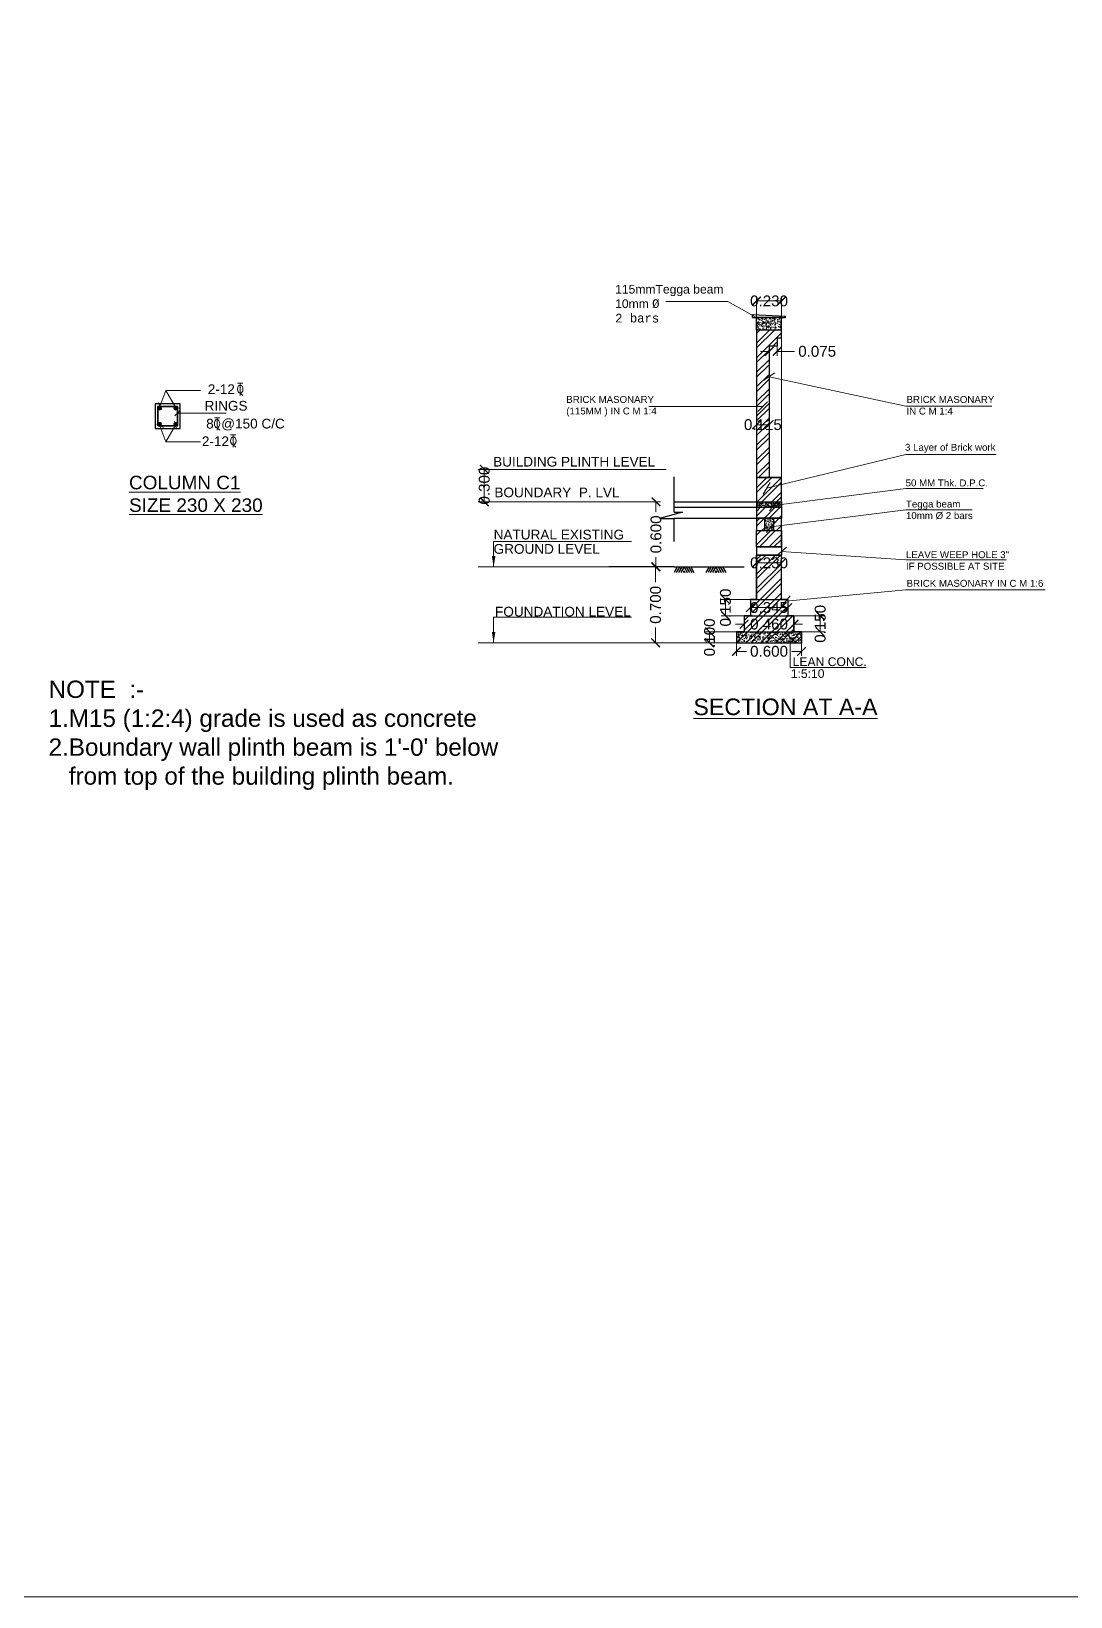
# Model space of a CAD drawing. Header units: millimetres. Extents: x 1898 to 3725, y 783 to 1532.
# Drawn here: x 3021.83 to 3031.42, y 879.65 to 894.09 of the extents above; entities that cross this region are included whole.
import ezdxf
from ezdxf.enums import TextEntityAlignment as Align

# ---------------------------------------------------------------- set-up
doc = ezdxf.new("R2010")
doc.units = ezdxf.units.MM
doc.linetypes.add('DASHED', pattern=[0.75, 0.5, -0.25])
doc.layers.get('0').update_dxf_attribs({"lineweight": 20})
doc.layers.get('Defpoints').update_dxf_attribs({"lineweight": 15})
doc.layers.add('2 dpc', color=253, linetype='Continuous')
for name, color, linetype, lineweight in [('BAR1', 42, 'Continuous', 30), ('Col-Hatch', 254, 'Continuous', 13), ('DIM', 6, 'Continuous', 18), ('elevation', 1, 'Continuous', 13), ('Hatch', 43, 'Continuous', 13), ('Layer1', 12, 'Continuous', 30), ('TEXT', 7, 'Continuous', 15), ('Wall', 7, 'Continuous', 30)]:
    doc.layers.add(name, color=color, linetype=linetype, lineweight=lineweight)
doc.styles.add('ARIAL', font='arial.ttf')
doc.styles.add('DIM', font='arial.ttf', dxfattribs={"height": 0.5})
doc.styles.add('dim-stylus bt', font='arial.ttf')
doc.styles.get("Standard").update_dxf_attribs({"font": 'arial.ttf', "height": 0.2})
doc.styles.add('Tabrej', font='arial.ttf')
doc.dimstyles.new('AA1', dxfattribs={"dimtxt": 80, "dimasz": 80, "dimexe": 0.18, "dimexo": 40, "dimgap": 20, "dimtad": 1, "dimdec": 0, "dimzin": 0, "dimdsep": 46, "dimtxsty": 'Standard', "dimblk": 'OBLIQUE', "dimcen": 0.09, "dimclrd": 256, "dimclre": 256, "dimadec": 0, "dimazin": 0, "dimtfac": 1, "dimtdec": 0, "dimtofl": 0, "dimtmove": 2, "dimatfit": 3, "dimldrblk": 'OBLIQUE', "dimfxl": 0, "dimtolj": 1, "dimtzin": 0, "dimlwd": -1, "dimlwe": -1, "dimarcsym": 0})
doc.dimstyles.new('DIMEN', dxfattribs={"dimtxt": 0.3, "dimasz": 0.25, "dimexe": 0.18, "dimexo": 0.0625, "dimgap": 0.09, "dimtad": 0, "dimdec": 3, "dimzin": 0, "dimdsep": 46, "dimtxsty": 'Tabrej', "dimcen": 0, "dimclrd": 256, "dimclre": 256, "dimclrt": 7, "dimadec": 0, "dimazin": 0, "dimtfac": 1, "dimtdec": 3, "dimtofl": 0, "dimtmove": 0, "dimatfit": 1, "dimfxl": 0, "dimtolj": 1, "dimtzin": 0, "dimlwd": -1, "dimlwe": -1, "dimarcsym": 0})

# ---------------------------------------------------------------- blocks, each defined once
blk = doc.blocks.new('_ArchTick')
at = {"color": 0, "const_width": 0.15}
blk.add_lwpolyline([(-0.5, -0.5), (0.5, 0.5)], dxfattribs=at)
blk = doc.blocks.new('*D359')
at = {"layer": 'Defpoints', "color": 0, "lineweight": 15, "transparency": 16777216}
for p in [(3028.338, 888.449), (3028.938, 888.449), (3028.938, 888.37)]:
    blk.add_point(p, dxfattribs=at)
at = {"layer": 'DIM', "transparency": 16777216}
for p, q in [((3028.338, 888.445), (3028.338, 888.33)), ((3028.338, 888.37), (3028.43, 888.37)), ((3028.938, 888.37), (3028.847, 888.37)), ((3028.938, 888.445), (3028.938, 888.33))]:
    blk.add_line(p, q, dxfattribs=at)
at = {"layer": 'DIM', "transparency": 16777216, "xscale": 0.08000000000000002, "yscale": 0.08000000000000002, "zscale": 0.08000000000000002, "rotation": 180}
blk.add_blockref('_ArchTick', (3028.338, 888.37), dxfattribs=at)
at = {"layer": 'DIM', "transparency": 16777216, "xscale": 0.08000000000000002, "yscale": 0.08000000000000002, "zscale": 0.08000000000000002}
blk.add_blockref('_ArchTick', (3028.938, 888.37), dxfattribs=at)
at = {"layer": 'DIM', "color": 7, "transparency": 16777216, "insert": (3028.638, 888.37), "char_height": 0.1, "attachment_point": 5, "style": 'Tabrej'}
blk.add_mtext('\\A1;0.600', dxfattribs=at)
blk = doc.blocks.new('*D360')
at = {"layer": 'Defpoints', "color": 0, "lineweight": 15, "transparency": 16777216}
for p in [(3028.089, 888.549), (3028.338, 888.549), (3028.338, 888.449)]:
    blk.add_point(p, dxfattribs=at)
at = {"layer": 'DIM', "transparency": 16777216}
for p, q in [((3028.334, 888.549), (3028.049, 888.549)), ((3028.089, 888.449), (3028.089, 888.549)), ((3028.334, 888.449), (3028.049, 888.449))]:
    blk.add_line(p, q, dxfattribs=at)
at = {"layer": 'DIM', "transparency": 16777216, "xscale": 0.08000000000000002, "yscale": 0.08000000000000002, "zscale": 0.08000000000000002}
for p, rotation in [((3028.089, 888.549), 90), ((3028.089, 888.449), 270)]:
    blk.add_blockref('_ArchTick', p, dxfattribs=dict(at, rotation=rotation))
at = {"layer": 'DIM', "color": 7, "transparency": 16777216, "insert": (3028.089, 888.499), "char_height": 0.1, "attachment_point": 5, "rotation": 90, "style": 'Tabrej'}
blk.add_mtext('\\A1;0.100', dxfattribs=at)
blk = doc.blocks.new('*D361')
at = {"layer": 'Defpoints', "color": 0, "lineweight": 15, "transparency": 16777216}
for p in [(3027.591, 889.149), (3027.591, 889.149), (3027.591, 888.449)]:
    blk.add_point(p, dxfattribs=at)
at = {"layer": 'DIM', "transparency": 16777216}
for p, q in [((3027.587, 889.149), (3027.551, 889.149)), ((3027.591, 889.149), (3027.591, 889.007)), ((3027.591, 888.449), (3027.591, 888.59)), ((3027.587, 888.449), (3027.551, 888.449))]:
    blk.add_line(p, q, dxfattribs=at)
at = {"layer": 'DIM', "transparency": 16777216, "xscale": 0.08000000000000002, "yscale": 0.08000000000000002, "zscale": 0.08000000000000002}
for p, rotation in [((3027.591, 889.149), 90), ((3027.591, 888.449), 270)]:
    blk.add_blockref('_ArchTick', p, dxfattribs=dict(at, rotation=rotation))
at = {"layer": 'DIM', "color": 7, "transparency": 16777216, "insert": (3027.591, 888.799), "char_height": 0.1, "attachment_point": 5, "rotation": 90, "style": 'Tabrej'}
blk.add_mtext('\\A1;0.700', dxfattribs=at)
blk = doc.blocks.new('*D362')
at = {"layer": 'Defpoints', "color": 0, "lineweight": 15, "transparency": 16777216}
for p in [(3027.591, 889.749), (3027.595, 889.749), (3027.591, 889.149)]:
    blk.add_point(p, dxfattribs=at)
at = {"layer": 'DIM', "transparency": 16777216}
for p, q in [((3027.595, 889.749), (3027.635, 889.749)), ((3027.595, 889.749), (3027.595, 889.657)), ((3027.595, 889.149), (3027.595, 889.24)), ((3027.595, 889.149), (3027.635, 889.149))]:
    blk.add_line(p, q, dxfattribs=at)
at = {"layer": 'DIM', "transparency": 16777216, "xscale": 0.08000000000000002, "yscale": 0.08000000000000002, "zscale": 0.08000000000000002}
for p, rotation in [((3027.595, 889.749), 90), ((3027.595, 889.149), 270)]:
    blk.add_blockref('_ArchTick', p, dxfattribs=dict(at, rotation=rotation))
at = {"layer": 'DIM', "color": 7, "transparency": 16777216, "insert": (3027.595, 889.449), "char_height": 0.1, "attachment_point": 5, "rotation": 90, "style": 'Tabrej'}
blk.add_mtext('\\A1;0.600', dxfattribs=at)
blk = doc.blocks.new('*D363')
at = {"layer": 'Defpoints', "color": 0, "lineweight": 15, "transparency": 16777216}
for p in [(3026.011, 890.049), (3026.135, 890.049), (3026.135, 889.749)]:
    blk.add_point(p, dxfattribs=at)
at = {"layer": 'DIM', "transparency": 16777216}
for p, q in [((3026.131, 890.049), (3025.971, 890.049)), ((3026.011, 889.749), (3026.011, 890.049)), ((3026.131, 889.749), (3025.971, 889.749))]:
    blk.add_line(p, q, dxfattribs=at)
at = {"layer": 'DIM', "transparency": 16777216, "xscale": 0.08000000000000002, "yscale": 0.08000000000000002, "zscale": 0.08000000000000002}
for p, rotation in [((3026.011, 890.049), 90), ((3026.011, 889.749), 270)]:
    blk.add_blockref('_ArchTick', p, dxfattribs=dict(at, rotation=rotation))
at = {"layer": 'DIM', "color": 7, "transparency": 16777216, "insert": (3026.011, 889.899), "char_height": 0.1, "attachment_point": 5, "rotation": 90, "style": 'Tabrej'}
blk.add_mtext('\\A1;0.300', dxfattribs=at)
blk = doc.blocks.new('*D364')
at = {"layer": 'Defpoints', "color": 0, "lineweight": 15, "transparency": 16777216}
for p in [(3028.408, 888.624), (3028.868, 888.624), (3028.868, 888.621)]:
    blk.add_point(p, dxfattribs=at)
at = {"layer": 'DIM', "transparency": 16777216}
for p, q in [((3028.408, 888.621), (3028.328, 888.621)), ((3028.408, 888.62), (3028.408, 888.581)), ((3028.868, 888.621), (3028.948, 888.621)), ((3028.868, 888.62), (3028.868, 888.581))]:
    blk.add_line(p, q, dxfattribs=at)
at = {"layer": 'DIM', "transparency": 16777216, "xscale": 0.08000000000000002, "yscale": 0.08000000000000002, "zscale": 0.08000000000000002}
blk.add_blockref('_ArchTick', (3028.408, 888.621), dxfattribs=at)
at = {"layer": 'DIM', "transparency": 16777216, "xscale": 0.08000000000000002, "yscale": 0.08000000000000002, "zscale": 0.08000000000000002, "rotation": 180}
blk.add_blockref('_ArchTick', (3028.868, 888.621), dxfattribs=at)
at = {"layer": 'DIM', "color": 7, "transparency": 16777216, "insert": (3028.638, 888.621), "char_height": 0.1, "attachment_point": 5, "style": 'Tabrej'}
blk.add_mtext('\\A1;0.460', dxfattribs=at)
blk = doc.blocks.new('*D365')
at = {"layer": 'Defpoints', "color": 0, "lineweight": 15, "transparency": 16777216}
for p in [(3028.466, 888.774), (3028.811, 888.774), (3028.811, 888.774)]:
    blk.add_point(p, dxfattribs=at)
at = {"layer": 'DIM', "transparency": 16777216}
for p, q in [((3028.466, 888.778), (3028.466, 888.814)), ((3028.466, 888.774), (3028.811, 888.774)), ((3028.811, 888.778), (3028.811, 888.814))]:
    blk.add_line(p, q, dxfattribs=at)
at = {"layer": 'DIM', "transparency": 16777216, "xscale": 0.08000000000000002, "yscale": 0.08000000000000002, "zscale": 0.08000000000000002, "rotation": 180}
blk.add_blockref('_ArchTick', (3028.466, 888.774), dxfattribs=at)
at = {"layer": 'DIM', "transparency": 16777216, "xscale": 0.08000000000000002, "yscale": 0.08000000000000002, "zscale": 0.08000000000000002}
blk.add_blockref('_ArchTick', (3028.811, 888.774), dxfattribs=at)
at = {"layer": 'DIM', "color": 7, "transparency": 16777216, "insert": (3028.638, 888.774), "char_height": 0.1, "attachment_point": 5, "style": 'Tabrej'}
blk.add_mtext('\\A1;0.345', dxfattribs=at)
blk = doc.blocks.new('*D366')
at = {"layer": 'Defpoints', "color": 0, "lineweight": 15, "transparency": 16777216}
for p in [(3028.868, 888.699), (3029.11, 888.699), (3028.868, 888.549)]:
    blk.add_point(p, dxfattribs=at)
at = {"layer": 'DIM', "transparency": 16777216}
for p, q in [((3028.872, 888.699), (3029.15, 888.699)), ((3029.11, 888.549), (3029.11, 888.699)), ((3028.872, 888.549), (3029.15, 888.549))]:
    blk.add_line(p, q, dxfattribs=at)
at = {"layer": 'DIM', "transparency": 16777216, "xscale": 0.08000000000000002, "yscale": 0.08000000000000002, "zscale": 0.08000000000000002}
for p, rotation in [((3029.11, 888.699), 90), ((3029.11, 888.549), 270)]:
    blk.add_blockref('_ArchTick', p, dxfattribs=dict(at, rotation=rotation))
at = {"layer": 'DIM', "color": 7, "transparency": 16777216, "insert": (3029.11, 888.624), "char_height": 0.1, "attachment_point": 5, "rotation": 90, "style": 'Tabrej'}
blk.add_mtext('\\A1;0.150', dxfattribs=at)
blk = doc.blocks.new('*D367')
at = {"layer": 'Defpoints', "color": 0, "lineweight": 15, "transparency": 16777216}
for p in [(3028.236, 888.849), (3028.811, 888.849), (3028.811, 888.699)]:
    blk.add_point(p, dxfattribs=at)
at = {"layer": 'DIM', "transparency": 16777216}
for p, q in [((3028.807, 888.849), (3028.196, 888.849)), ((3028.236, 888.699), (3028.236, 888.849)), ((3028.807, 888.699), (3028.196, 888.699))]:
    blk.add_line(p, q, dxfattribs=at)
at = {"layer": 'DIM', "transparency": 16777216, "xscale": 0.08000000000000002, "yscale": 0.08000000000000002, "zscale": 0.08000000000000002}
for p, rotation in [((3028.236, 888.849), 90), ((3028.236, 888.699), 270)]:
    blk.add_blockref('_ArchTick', p, dxfattribs=dict(at, rotation=rotation))
at = {"layer": 'DIM', "color": 7, "transparency": 16777216, "insert": (3028.236, 888.774), "char_height": 0.1, "attachment_point": 5, "rotation": 90, "style": 'Tabrej'}
blk.add_mtext('\\A1;0.150', dxfattribs=at)
blk = doc.blocks.new('*D368')
at = {"layer": 'Defpoints', "color": 0, "lineweight": 15, "transparency": 16777216}
for p in [(3028.523, 889.187), (3028.753, 889.187), (3028.753, 889.186)]:
    blk.add_point(p, dxfattribs=at)
at = {"layer": 'DIM', "transparency": 16777216}
for p, q in [((3028.523, 889.186), (3028.753, 889.186)), ((3028.523, 889.183), (3028.523, 889.146)), ((3028.753, 889.183), (3028.753, 889.146))]:
    blk.add_line(p, q, dxfattribs=at)
at = {"layer": 'DIM', "transparency": 16777216, "xscale": 0.08000000000000002, "yscale": 0.08000000000000002, "zscale": 0.08000000000000002, "rotation": 180}
blk.add_blockref('_ArchTick', (3028.523, 889.186), dxfattribs=at)
at = {"layer": 'DIM', "transparency": 16777216, "xscale": 0.08000000000000002, "yscale": 0.08000000000000002, "zscale": 0.08000000000000002}
blk.add_blockref('_ArchTick', (3028.753, 889.186), dxfattribs=at)
at = {"layer": 'DIM', "color": 7, "transparency": 16777216, "insert": (3028.638, 889.186), "char_height": 0.1, "attachment_point": 5, "style": 'Tabrej'}
blk.add_mtext('\\A1;0.230', dxfattribs=at)
blk = doc.blocks.new('*D369')
at = {"layer": 'Defpoints', "color": 0, "lineweight": 15, "transparency": 16777216}
for p in [(3028.523, 890.426), (3028.638, 890.461), (3028.638, 890.426)]:
    blk.add_point(p, dxfattribs=at)
at = {"layer": 'DIM', "transparency": 16777216}
for p, q in [((3028.523, 890.43), (3028.523, 890.501)), ((3028.638, 890.43), (3028.638, 890.501)), ((3028.523, 890.461), (3028.638, 890.461))]:
    blk.add_line(p, q, dxfattribs=at)
at = {"layer": 'DIM', "transparency": 16777216, "xscale": 0.08000000000000002, "yscale": 0.08000000000000002, "zscale": 0.08000000000000002, "rotation": 180}
blk.add_blockref('_ArchTick', (3028.523, 890.461), dxfattribs=at)
at = {"layer": 'DIM', "transparency": 16777216, "xscale": 0.08000000000000002, "yscale": 0.08000000000000002, "zscale": 0.08000000000000002}
blk.add_blockref('_ArchTick', (3028.638, 890.461), dxfattribs=at)
at = {"layer": 'DIM', "color": 7, "transparency": 16777216, "insert": (3028.581, 890.461), "char_height": 0.1, "attachment_point": 5, "style": 'Tabrej'}
blk.add_mtext('\\A1;0.115', dxfattribs=at)
blk = doc.blocks.new('*D370')
at = {"layer": 'Defpoints', "color": 0, "lineweight": 15, "transparency": 16777216}
for p in [(3028.638, 891.184), (3028.713, 891.184), (3028.713, 891.137)]:
    blk.add_point(p, dxfattribs=at)
at = {"layer": 'DIM', "transparency": 16777216}
for p, q in [((3028.638, 891.137), (3028.558, 891.137)), ((3028.638, 891.18), (3028.638, 891.097)), ((3028.713, 891.18), (3028.713, 891.097)), ((3028.713, 891.137), (3028.873, 891.137))]:
    blk.add_line(p, q, dxfattribs=at)
at = {"layer": 'DIM', "transparency": 16777216, "xscale": 0.08000000000000002, "yscale": 0.08000000000000002, "zscale": 0.08000000000000002}
blk.add_blockref('_ArchTick', (3028.638, 891.137), dxfattribs=at)
at = {"layer": 'DIM', "transparency": 16777216, "xscale": 0.08000000000000002, "yscale": 0.08000000000000002, "zscale": 0.08000000000000002, "rotation": 180}
blk.add_blockref('_ArchTick', (3028.713, 891.137), dxfattribs=at)
at = {"layer": 'DIM', "color": 7, "transparency": 16777216, "insert": (3029.082, 891.137), "char_height": 0.1, "attachment_point": 5, "style": 'Tabrej'}
blk.add_mtext('\\A1;0.075', dxfattribs=at)
blk = doc.blocks.new('*D371')
at = {"layer": 'Defpoints', "color": 0, "lineweight": 15, "transparency": 16777216}
for p in [(3028.753, 891.602), (3028.523, 891.449), (3028.753, 891.449)]:
    blk.add_point(p, dxfattribs=at)
at = {"layer": 'DIM', "transparency": 16777216}
for p, q in [((3028.523, 891.453), (3028.523, 891.642)), ((3028.523, 891.602), (3028.753, 891.602)), ((3028.753, 891.453), (3028.753, 891.642))]:
    blk.add_line(p, q, dxfattribs=at)
at = {"layer": 'DIM', "transparency": 16777216, "xscale": 0.08000000000000002, "yscale": 0.08000000000000002, "zscale": 0.08000000000000002, "rotation": 180}
blk.add_blockref('_ArchTick', (3028.523, 891.602), dxfattribs=at)
at = {"layer": 'DIM', "transparency": 16777216, "xscale": 0.08000000000000002, "yscale": 0.08000000000000002, "zscale": 0.08000000000000002}
blk.add_blockref('_ArchTick', (3028.753, 891.602), dxfattribs=at)
at = {"layer": 'DIM', "color": 7, "transparency": 16777216, "insert": (3028.638, 891.602), "char_height": 0.1, "attachment_point": 5, "style": 'Tabrej'}
blk.add_mtext('\\A1;0.230', dxfattribs=at)

msp = doc.modelspace()

# ---------------------------------------------------------------- hatches: boundary and pattern name
at = {"layer": 'BAR1'}
h = msp.add_hatch(color=256, dxfattribs=at)
h.paths.add_polyline_path([(3028.6359, 891.4133, 1), (3028.6359, 891.4033, 1)])
h.paths.add_polyline_path([(3028.6359, 891.3733, 1), (3028.6359, 891.3633, 1)])
h = msp.add_hatch(color=256, dxfattribs=at)
h.paths.add_polyline_path([(3028.6131, 889.5137, 1), (3028.6231, 889.5137, 1)])
h.paths.add_polyline_path([(3028.6531, 889.5137, 1), (3028.6631, 889.5137, 1)])
at = {"layer": 'Col-Hatch'}
h = msp.add_hatch(dxfattribs=at)
h.set_pattern_fill('AR-CONC', color=256, scale=0.0003, style=0)
h.set_pattern_definition([(50, (-743.099273, -1.653064), (0.0546554007, -0.00478172566), [0.005715, -0.062865]), (355, (-743.099273, -1.653064), (-0.0105728478, 0.0573169929), [0.004572, -0.050292]), (100.451, (-743.09472, -1.653463), (0.0440827505, 0.05253500635), [0.004857, -0.053427]), (46.1842, (-743.09927, -1.637824), (0.0813237123, -0.0126126984), [0.0085725, -0.0942975]), (96.6356, (-743.0925, -1.638876), (0.0712212703, 0.0742276668), [0.0072855, -0.0801405]), (351.184, (-743.09927, -1.637824), (0.0712213817, 0.0742275354), [0.006858, -0.075438]), (21, (-743.091653, -1.641634), (0.04548446395, -0.03067965555), [0.005715, -0.062865]), (326, (-743.091653, -1.641634), (0.0185406085, 0.0552563898), [0.004572, -0.050292]), (71.4514, (-743.087863, -1.64419), (0.0640249472, 0.0245768573), [0.004857, -0.053427]), (37.5, (-743.099273, -1.653064), (0.00092658098, 0.02536651166), [0, -0.0496824, 0, -0.051054, 0, -0.0504825]), (7.5, (-743.099273, -1.653064), (0.02004589875, 0.03005417245), [0, -0.0291084, 0, -0.0485394, 0, -0.0192405]), (327.5, (-743.116266, -1.653064), (0.04067717855, -0.0017186232), [0, -0.01905, 0, -0.059436, 0, -0.078867]), (317.5, (-743.123886, -1.653064), (0.0444387544, 0.0076279473), [0, -0.024765, 0, -0.0394716, 0, -0.056007])])
h.paths.add_polyline_path([(3028.7531, 891.3337), (3028.7531, 891.4487), (3028.6781, 891.4487), (3028.5981, 891.4487), (3028.5231, 891.4487), (3028.5231, 891.3337)])
h = msp.add_hatch(dxfattribs=at)
h.set_pattern_fill('AR-CONC', color=256, scale=0.0002, style=0)
h.set_pattern_definition([(50, (-710.810496, -146.662273), (0.0364369338, -0.0031878171), [0.00381, -0.04191]), (355, (-710.810496, -146.662273), (-0.0070485652, 0.03821132858), [0.003048, -0.033528]), (100.451, (-710.80746, -146.66254), (0.02938850033, 0.03502333756), [0.003238, -0.035618]), (46.1842, (-710.810496, -146.652113), (0.0542158082, -0.0084084656), [0.005715, -0.062865]), (96.6356, (-710.80598, -146.652814), (0.0474808469, 0.0494851112), [0.004857, -0.053427]), (351.184, (-710.810496, -146.652113), (0.0474809212, 0.0494850236), [0.004572, -0.050292]), (21, (-710.805416, -146.654653), (0.03032297597, -0.0204531037), [0.00381, -0.04191]), (326, (-710.805416, -146.654653), (0.01236040567, 0.03683759322), [0.003048, -0.033528]), (71.4514, (-710.80289, -146.656358), (0.04268329815, 0.01638457154), [0.003238, -0.035618]), (37.5, (-710.810496, -146.662273), (0.00061772065, 0.016911007775), [0, -0.0331216, 0, -0.034036, 0, -0.033655]), (7.5, (-710.810496, -146.662273), (0.0133639325, 0.02003611496), [0, -0.0194056, 0, -0.0323596, 0, -0.012827]), (327.5, (-710.821824, -146.662273), (0.027118119033, -0.0011457488), [0, -0.0127, 0, -0.039624, 0, -0.052578]), (317.5, (-710.826904, -146.662273), (0.02962583628, 0.0050852982), [0, -0.01651, 0, -0.0263144, 0, -0.037338])])
h.paths.add_polyline_path([(3028.5231, 889.7487), (3028.5231, 889.6987), (3028.7531, 889.6987), (3028.7531, 889.7487)])
h = msp.add_hatch(dxfattribs=at)
h.set_pattern_fill('AR-CONC', color=256, scale=0.003, style=0)
h.set_pattern_definition([(50, (2253.049307, 1388.443644), (0.02151780548, -0.00188256405), [0.00225, -0.02475]), (355, (2253.049307, 1388.443644), (-0.00416254, 0.022565764), [0.0018, -0.0198]), (100.4514, (2253.0511, 1388.443487), (0.01735528145, 0.02068318626), [0.0019122057, -0.02103426336]), (46.1842, (2253.049307, 1388.449644), (0.03201723146, -0.0049655704), [0.003375, -0.037125]), (96.6356, (2253.051975, 1388.44923), (0.0280398812, 0.0292235361), [0.0028683086, -0.03155139]), (351.1842, (2253.049307, 1388.449644), (0.0280398584, 0.029223558), [0.0027, -0.0297]), (21, (2253.052307, 1388.448144), (0.01790721156, -0.01207856672), [0.00225, -0.02475]), (326, (2253.052307, 1388.448144), (0.00729945996, 0.02175450135), [0.0018, -0.0198]), (71.4514, (2253.053799, 1388.447137), (0.02520667886, 0.0096759149), [0.0019122057, -0.02103426336]), (37.5, (2253.0493066, 1388.4436435), (0.00036479566, 0.009986815615), [0, -0.01956, 0, -0.0201, 0, -0.019875]), (7.5, (2253.049307, 1388.443644), (0.00789208612, 0.01183235136), [0, -0.01146, 0, -0.01911, 0, -0.007575]), (327.5, (2253.042617, 1388.4436435), (0.016014673085, -0.00067664615), [0, -0.0075, 0, -0.0234, 0, -0.03105]), (317.5, (2253.039617, 1388.443644), (0.01749558508, 0.00300314947), [0, -0.00975, 0, -0.01554, 0, -0.02205])])
h.paths.add_polyline_path([(3028.6231, 889.5137, -1), (3028.6131, 889.5137, -1)], flags=16)
h.paths.add_polyline_path([(3028.6631, 889.5137, -1), (3028.6531, 889.5137, -1)], flags=16)
h.paths.add_polyline_path([(3028.5981, 889.4837), (3028.6781, 889.4837), (3028.6781, 889.5987), (3028.5981, 889.5987)])
h = msp.add_hatch(dxfattribs=at)
h.set_pattern_fill('AR-CONC', color=256, scale=0.0003, style=0)
h.set_pattern_definition([(50, (-710.810496, -146.662273), (0.0546554007, -0.00478172566), [0.005715, -0.062865]), (355, (-710.810496, -146.662273), (-0.0105728478, 0.0573169929), [0.004572, -0.050292]), (100.451, (-710.80594, -146.66267), (0.0440827505, 0.05253500635), [0.004857, -0.053427]), (46.1842, (-710.810496, -146.64703), (0.0813237123, -0.0126126984), [0.0085725, -0.0942975]), (96.6356, (-710.80372, -146.648084), (0.0712212703, 0.0742276668), [0.0072855, -0.0801405]), (351.184, (-710.8105, -146.64703), (0.0712213817, 0.0742275354), [0.006858, -0.075438]), (21, (-710.802876, -146.650843), (0.04548446395, -0.03067965555), [0.005715, -0.062865]), (326, (-710.802876, -146.650843), (0.0185406085, 0.0552563898), [0.004572, -0.050292]), (71.4514, (-710.799086, -146.6534), (0.0640249472, 0.0245768573), [0.004857, -0.053427]), (37.5, (-710.810496, -146.662273), (0.00092658098, 0.02536651166), [0, -0.0496824, 0, -0.051054, 0, -0.0504825]), (7.5, (-710.810496, -146.662273), (0.02004589875, 0.03005417245), [0, -0.0291084, 0, -0.0485394, 0, -0.0192405]), (327.5, (-710.827489, -146.662273), (0.04067717855, -0.0017186232), [0, -0.01905, 0, -0.059436, 0, -0.078867]), (317.5, (-710.83511, -146.662273), (0.0444387544, 0.0076279473), [0, -0.024765, 0, -0.0394716, 0, -0.056007])])
h.paths.add_polyline_path([(3028.3381, 888.5487), (3028.3381, 888.4487), (3028.9381, 888.4487), (3028.9381, 888.5487)])
at = {"layer": 'Hatch'}
h = msp.add_hatch(dxfattribs=at)
h.set_pattern_fill('ANSI32', color=256, scale=0.01, style=0)
h.set_pattern_definition([(45, (-743.09927, -1.65306), (-0.067351921, 0.067351921), []), (45, (-743.05437, -1.65306), (-0.067351921, 0.067351921), [])])
h.paths.add_polyline_path([(3028.5231, 889.9737), (3028.6381, 889.9737), (3028.6381, 891.1837), (3028.7131, 891.1837), (3028.7131, 891.2587), (3028.7531, 891.2587), (3028.7531, 891.3337), (3028.5231, 891.3337)])
h = msp.add_hatch(dxfattribs=at)
h.set_pattern_fill('ANSI32', color=256, scale=0.01, style=0)
h.set_pattern_definition([(45, (-742.74514, -1.82539), (-0.067351921, 0.067351921), []), (45, (-742.700235, -1.82539), (-0.067351921, 0.067351921), [])])
h.paths.add_polyline_path([(3028.7531, 889.7487), (3028.7531, 889.9737), (3028.5231, 889.9737), (3028.5231, 889.7487)])
h = msp.add_hatch(dxfattribs=at)
h.set_pattern_fill('ANSI32', color=256, scale=0.01, style=0)
h.set_pattern_definition([(45, (-711.27686, -34.82819), (-0.067351921, 0.067351921), []), (45, (-711.23196, -34.82819), (-0.067351921, 0.067351921), [])])
h.paths.add_polyline_path([(3028.5231, 889.6987), (3028.5231, 889.5987), (3028.5981, 889.5987), (3028.6781, 889.5987), (3028.7531, 889.5987), (3028.7531, 889.6987)])
h = msp.add_hatch(dxfattribs=at)
h.set_pattern_fill('ANSI32', color=256, scale=0.01, style=0)
h.set_pattern_definition([(45, (-743.93777, -0.4459), (-0.067351921, 0.067351921), []), (45, (-743.89287, -0.4459), (-0.067351921, 0.067351921), [])])
h.paths.add_polyline_path([(3028.7531, 889.2587), (3028.5231, 889.2587), (3028.5231, 888.8487), (3028.4831, 888.8487), (3028.4831, 888.6987), (3028.4081, 888.6987), (3028.4081, 888.5487), (3028.3381, 888.5487), (3028.3381, 888.4487), (3028.9381, 888.4487), (3028.9381, 888.5487), (3028.8681, 888.5487), (3028.8681, 888.6987), (3028.7931, 888.6987), (3028.7931, 888.8487), (3028.7531, 888.8487)])
h.paths.add_polyline_path([(3028.5231, 889.4837), (3028.7531, 889.4837), (3028.7531, 889.3337), (3028.5231, 889.3337)])
h = msp.add_hatch(dxfattribs=at)
h.set_pattern_fill('ANSI32', color=256, scale=0.01, style=0)
h.set_pattern_definition([(45, (-710.8105, -146.66227), (-0.067351921, 0.067351921), []), (45, (-710.76559, -146.66227), (-0.067351921, 0.067351921), [])])
h.paths.add_polyline_path([(3028.6781, 889.4837), (3028.7531, 889.4837), (3028.7531, 889.5987), (3028.6781, 889.5987)])
h.paths.add_polyline_path([(3028.5981, 889.5987), (3028.5231, 889.5987), (3028.5231, 889.4837), (3028.5981, 889.4837)])
at = {"layer": 'TEXT'}
h = msp.add_hatch(color=256, dxfattribs=at)
edge = h.paths.add_edge_path()
edge.add_arc((3023.0171, 890.6127), 0.017, 0, 360)
h = msp.add_hatch(color=256, dxfattribs=at)
edge = h.paths.add_edge_path()
edge.add_arc((3023.1632, 890.6127), 0.017, 0, 360)
h = msp.add_hatch(color=256, dxfattribs=at)
edge = h.paths.add_edge_path()
edge.add_arc((3023.0171, 890.4665), 0.017, 0, 360)
h = msp.add_hatch(color=256, dxfattribs=at)
edge = h.paths.add_edge_path()
edge.add_arc((3023.1632, 890.4665), 0.017, 0, 360)

# ---------------------------------------------------------------- linework, layer by layer
at = {"layer": '2 dpc'}
for p, q in [((3028.4856, 891.4762), (3028.7906, 891.4625)), ((3028.7791, 891.4518), (3028.7791, 891.4487)), ((3028.7854, 891.4518), (3028.7854, 891.4487)), ((3028.7854, 891.4487), (3028.7906, 891.4487)), ((3028.7531, 889.2587), (3028.5231, 889.2587)), ((3028.5231, 889.2587), (3028.5231, 888.8487)), ((3028.7531, 888.8487), (3028.7531, 889.2587)), ((3027.762, 889.1487), (3027.1592, 889.1487)), ((3028.5231, 888.8487), (3028.4656, 888.8487)), ((3028.4656, 888.8487), (3028.4656, 888.6987)), ((3028.8106, 888.8487), (3028.7531, 888.8487)), ((3028.8106, 888.8487), (3028.8106, 888.6987)), ((3028.4831, 888.6987), (3028.4081, 888.6987)), ((3028.4081, 888.6987), (3028.4081, 888.5487)), ((3028.8681, 888.6987), (3028.7931, 888.6987)), ((3028.8681, 888.5487), (3028.8681, 888.6987)), ((3028.4081, 888.5487), (3028.3381, 888.5487)), ((3028.3381, 888.5487), (3028.3381, 888.4487)), ((3028.9381, 888.5487), (3028.8681, 888.5487)), ((3028.9381, 888.4487), (3028.9381, 888.5487)), ((3028.3381, 888.4487), (3028.9381, 888.4487))]:
    msp.add_line(p, q, dxfattribs=at)
msp.add_lwpolyline([(3028.5231, 889.4837), (3028.7531, 889.4837), (3028.7531, 889.3337), (3028.5231, 889.3337)], close=True, dxfattribs=at)
msp.add_lwpolyline([(3028.5231, 889.2587), (3028.7531, 889.2587)], dxfattribs=at)
at = {"layer": 'BAR1', "lineweight": 35, "ltscale": 0.04}
msp.add_lwpolyline([(3023.0001, 890.4496), (3023.1801, 890.4496), (3023.1801, 890.6296), (3023.0001, 890.6296)], close=True, dxfattribs=at)
at = {"layer": 'BAR1'}
for centre in [(3028.6359, 891.3683), (3028.6181, 889.5137), (3028.6581, 889.5137)]:
    msp.add_circle(centre, 0.005, dxfattribs=at)
at = {"layer": 'DIM'}
msp.add_lwpolyline([(2992.1805, 923.381), (3053.5717, 923.381), (3053.5717, 879.6499), (2992.1805, 879.6499)], close=True, dxfattribs=at)
at = {"layer": 'elevation'}
msp.add_line((3028.7531, 891.2587), (3028.7531, 889.9737), dxfattribs=at)
at = {"layer": 'Layer1'}
for p, q in [((3028.5231, 889.3337), (3028.7531, 889.3337)), ((3028.5231, 889.3337), (3028.5231, 889.2587)), ((3028.5231, 889.2587), (3028.7531, 889.2587)), ((3028.7531, 889.3337), (3028.7531, 889.2587))]:
    msp.add_line(p, q, dxfattribs=at)
at = {"layer": 'TEXT', "ltscale": 0.04}
for p, q in [((3023.7839, 890.8437), (3023.7345, 890.8437)), ((3023.7592, 890.8437), (3023.7592, 890.7298)), ((3023.7592, 890.7516), (3023.7841, 890.7298)), ((3023.5703, 890.5253), (3023.521, 890.5253)), ((3023.5456, 890.5253), (3023.5456, 890.4115)), ((3023.5456, 890.4333), (3023.5705, 890.4115)), ((3023.7201, 890.3671), (3023.6707, 890.3671)), ((3023.6954, 890.3671), (3023.6954, 890.2532)), ((3023.6954, 890.275), (3023.7203, 890.2532))]:
    msp.add_line(p, q, dxfattribs=at)
at = {"layer": 'TEXT', "linetype": 'DASHED', "ltscale": 10}
for p, q in [((3025.9558, 890.0487), (3027.6874, 890.0487)), ((3025.9558, 889.7487), (3027.6379, 889.7487)), ((3025.9558, 889.1487), (3027.6874, 889.1487)), ((3025.9558, 888.4487), (3028.3381, 888.4487))]:
    msp.add_line(p, q, dxfattribs=at)
at = {"layer": 'TEXT'}
msp.add_line((3027.5914, 889.4329), (3027.5914, 889.4329), dxfattribs=at)
for centre in [(3023.0171, 890.6127), (3023.1632, 890.6127), (3023.0171, 890.4665), (3023.1632, 890.4665)]:
    msp.add_circle(centre, 0.017, dxfattribs=at)
at = {"layer": 'TEXT', "ltscale": 0.04}
for centre in [(3023.7592, 890.7892), (3023.5456, 890.4709), (3023.6954, 890.3126)]:
    msp.add_ellipse(centre, major_axis=(0, 0.0376), ratio=0.6666667, dxfattribs=at)
at = {"layer": 'Wall'}
for p, q in [((3028.4856, 891.4487), (3028.4856, 891.4762)), ((3028.4856, 891.4487), (3028.7791, 891.4487)), ((3028.5231, 891.3337), (3028.5231, 891.4487)), ((3028.5981, 891.4487), (3028.5231, 891.4487)), ((3028.6781, 891.4487), (3028.5981, 891.4487)), ((3028.7531, 891.4487), (3028.6781, 891.4487)), ((3028.7531, 891.3337), (3028.7531, 891.4487)), ((3028.7791, 891.4518), (3028.7854, 891.4518)), ((3028.7906, 891.4487), (3028.7906, 891.4625)), ((3028.7531, 891.3337), (3028.5231, 891.3337)), ((3028.5231, 891.3337), (3028.5231, 889.9737)), ((3028.7531, 891.2587), (3028.7131, 891.2587)), ((3028.7131, 891.2587), (3028.7131, 891.1837)), ((3028.7531, 891.2587), (3028.7531, 891.3337)), ((3028.7131, 891.1837), (3028.6381, 891.1837)), ((3028.6381, 891.1837), (3028.6381, 889.9737)), ((3027.762, 889.6553), (3027.762, 889.98)), ((3028.5231, 889.9737), (3028.7531, 889.9737)), ((3027.8385, 889.6553), (3027.6263, 889.5964)), ((3027.762, 889.7487), (3028.7531, 889.7487)), ((3027.762, 889.6987), (3028.7531, 889.6987)), ((3027.762, 889.6553), (3027.8385, 889.6553)), ((3028.5231, 889.7487), (3028.5231, 889.5987)), ((3028.7531, 889.7487), (3028.7531, 889.5987)), ((3027.6263, 889.5964), (3027.762, 889.5964)), ((3027.762, 889.5987), (3028.5231, 889.5987)), ((3027.762, 889.3829), (3027.762, 889.5964)), ((3028.5231, 889.5987), (3028.7531, 889.5987)), ((3028.5231, 889.3337), (3028.5231, 889.4837)), ((3028.5231, 889.4837), (3028.7531, 889.4837)), ((3028.6781, 889.5987), (3028.5981, 889.5987)), ((3028.7531, 889.5987), (3028.6781, 889.5987)), ((3028.6781, 889.5987), (3028.6781, 889.4837)), ((3028.7531, 889.4837), (3028.7531, 889.5987)), ((3028.7531, 889.3337), (3028.7531, 889.4837)), ((3028.5231, 888.8487), (3028.5231, 889.2587)), ((3028.7531, 888.8487), (3028.7531, 889.2587)), ((3027.762, 889.1487), (3028.4081, 889.1487)), ((3027.7916, 889.1487), (3027.762, 889.0979)), ((3027.8122, 889.1487), (3027.7826, 889.0979)), ((3027.8328, 889.1487), (3027.8032, 889.0979)), ((3027.8534, 889.1487), (3027.8237, 889.0979)), ((3027.8534, 889.1134), (3027.8443, 889.0979)), ((3027.8534, 889.1487), (3027.8831, 889.0979)), ((3027.8534, 889.1134), (3027.8625, 889.0979)), ((3027.874, 889.1487), (3027.9037, 889.0979)), ((3027.874, 889.1134), (3027.8831, 889.0979)), ((3027.8946, 889.1487), (3027.9242, 889.0979)), ((3027.9152, 889.1487), (3027.9448, 889.0979)), ((3028.0848, 889.1487), (3028.0551, 889.0979)), ((3028.1053, 889.1487), (3028.0757, 889.0979)), ((3028.1259, 889.1487), (3028.0963, 889.0979)), ((3028.1465, 889.1487), (3028.1169, 889.0979)), ((3028.1465, 889.1134), (3028.1374, 889.0979)), ((3028.1465, 889.1487), (3028.1762, 889.0979)), ((3028.1465, 889.1134), (3028.1556, 889.0979)), ((3028.1671, 889.1487), (3028.1968, 889.0979)), ((3028.1671, 889.1134), (3028.1762, 889.0979)), ((3028.1877, 889.1487), (3028.2174, 889.0979)), ((3028.2083, 889.1487), (3028.2379, 889.0979)), ((3028.4831, 888.8487), (3028.7931, 888.8487)), ((3028.4081, 888.6987), (3028.4081, 888.5487)), ((3028.4081, 888.6987), (3028.8681, 888.6987)), ((3028.8681, 888.6987), (3028.8681, 888.5487)), ((3028.3381, 888.5487), (3028.9381, 888.5487)), ((3028.3381, 888.5487), (3028.3381, 888.4487)), ((3028.9381, 888.5487), (3028.9381, 888.4487)), ((3028.3381, 888.4487), (3028.9381, 888.4487))]:
    msp.add_line(p, q, dxfattribs=at)
for points in [[(3022.9751, 890.4246), (3023.2051, 890.4246), (3023.2051, 890.6546), (3022.9751, 890.6546)], [(3028.7531, 889.9737), (3028.5231, 889.9737), (3028.5231, 889.7487), (3028.7531, 889.7487)]]:
    msp.add_lwpolyline(points, close=True, dxfattribs=at)
msp.add_lwpolyline([(3028.5981, 889.4837), (3028.5981, 889.5987), (3028.5231, 889.5987), (3028.5231, 889.4837)], dxfattribs=at)

# ---------------------------------------------------------------- texts
at = {"layer": 'TEXT', "style": 'ARIAL'}
for s, height, p in [('2-12', 0.0896, (3023.585, 890.7889)), ('RINGS', 0.0896, (3023.6288, 890.6355)), ('8  @150 C/C', 0.0896, (3023.8079, 890.464)), ('2-12', 0.0896, (3023.5309, 890.3082)), (' BUILDING PLINTH LEVEL', 0.0896, (3026.8228, 890.1195)), ('BOUNDARY  P. LVL', 0.0896, (3026.6816, 889.8362)), ('NATURAL EXISTING', 0.0896, (3026.6987, 889.447)), ('GROUND LEVEL', 0.0896, (3026.5873, 889.3149)), ('FOUNDATION LEVEL', 0.0896, (3026.736, 888.7362)), (' 1:5:10', 0.08, (3028.9784, 888.1651)), (' LEAN CONC.', 0.08, (3029.1821, 888.2743))]:
    msp.add_text(s, height=height, dxfattribs=at).set_placement(p, align=Align.MIDDLE)
at = {"layer": 'TEXT'}
for s, insert, char_height, width, attachment_point, style in [('115mmTegga beam \\P10mm {\\fLucida Console|b0|i0|c0|p49;Ø \\P2 bars}', (3027.218, 891.7505), 0.08, 4.202516, 1, 'ARIAL'), ('{\\H0.8x;BRICK MASONARY \\P(115MM ) IN C M 1:4}', (3026.7672, 890.6309), 0.08, 1.387634, 4, 'ARIAL'), ('{\\H0.8x;BRICK MASONARY\\PIN C M 1:4}', (3029.9062, 890.6395), 0.08, 1.387634, 4, 'ARIAL'), ('{\\H0.8x;3 Layer of Brick work}  ', (3029.8921, 890.2424), 0.08, 1.387634, 4, 'ARIAL'), ('{\\LCOLUMN C1\\PSIZE 230 X 230}', (3022.7335, 889.8221), 0.125, 1.387634, 4, 'dim-stylus bt'), ('{\\H0.8x;50 MM Thk. D.P.C.}  ', (3029.8979, 889.9234), 0.08, 1.387634, 4, 'ARIAL'), ('Tegga beam \\P10mm Ø 2 bars', (3029.9011, 889.6746), 0.064, 1.387634, 4, 'ARIAL'), ('{\\H0.8x;LEAVE WEEP HOLE 3"\\PIF POSSIBLE AT SITE}', (3029.9011, 889.2079), 0.08, 1.387634, 4, 'ARIAL'), ('{\\H0.8x;BRICK MASONARY IN C M 1:6}', (3029.907, 888.997), 0.08, 1.387634, 4, 'ARIAL'), ("                NOTE  :-\\P                1.M15 (1:2:4) grade is used as concrete \\P                2.Boundary wall plinth beam is 1'-0' below        \\P                   from top of the building plinth beam.", (3020.9981, 888.1004), 0.16, 12.191001, 1, 'DIM'), ('{\\LSECTION AT A-A}', (3028.7896, 887.8571), 0.153069, 6.316894, 5, 'dim-stylus bt')]:
    msp.add_mtext(s, dxfattribs=dict(at, insert=insert, char_height=char_height, width=width, attachment_point=attachment_point, style=style))

# ---------------------------------------------------------------- dimensions: what is measured, and where the dimension line sits
at = {"layer": 'DIM'}
for base, p1, p2, picture, middle in [((3028.7531, 891.6018), (3028.5231, 891.4487), (3028.7531, 891.4487), '*D371', (3028.6381, 891.6018)), ((3028.6381, 890.4611), (3028.5231, 890.4264), (3028.6381, 890.4264), '*D369', (3028.5806, 890.4611)), ((3028.7531, 889.1858), (3028.5231, 889.1872), (3028.7531, 889.1872), '*D368', (3028.6381, 889.1858)), ((3028.8106, 888.7737), (3028.4656, 888.7737), (3028.8106, 888.7737), '*D365', (3028.6381, 888.7737))]:
    dim = msp.add_linear_dim(base=base, p1=p1, p2=p2, dimstyle='DIMEN', override={"dimscale": 0.4, "dimtxt": 0.25, "dimasz": 0.2, "dimexe": 0.1, "dimexo": 0.01, "dimgap": 0.1, "dimblk1": 'ArchTick', "dimblk2": 'ArchTick', "dimsah": 1}, dxfattribs=at)
    dim.commit()
    dim.dimension.update_dxf_attribs({"geometry": picture, "text_midpoint": middle, "dimtype": 160})
for base, p1, p2, picture, middle in [((3028.7131, 891.1365), (3028.6381, 891.1837), (3028.7131, 891.1837), '*D370', (3029.0822, 891.1365)), ((3028.8681, 888.621), (3028.4081, 888.6237), (3028.8681, 888.6237), '*D364', (3028.6381, 888.621)), ((3028.9381, 888.3702), (3028.3381, 888.4487), (3028.9381, 888.4487), '*D359', (3028.6381, 888.3702))]:
    dim = msp.add_linear_dim(base=base, p1=p1, p2=p2, dimstyle='DIMEN', override={"dimscale": 0.4, "dimtxt": 0.25, "dimasz": 0.2, "dimexe": 0.1, "dimexo": 0.01, "dimgap": 0.1, "dimblk1": 'ArchTick', "dimblk2": 'ArchTick', "dimsah": 1}, dxfattribs=at)
    dim.commit()
    dim.dimension.update_dxf_attribs({"geometry": picture, "text_midpoint": middle})
for base, p1, p2, picture, middle in [((3026.0111, 890.0487), (3026.1349, 889.7487), (3026.1349, 890.0487), '*D363', (3026.0111, 889.8987)), ((3028.2361, 888.8487), (3028.8106, 888.6987), (3028.8106, 888.8487), '*D367', (3028.2361, 888.7737)), ((3029.1098, 888.6987), (3028.8681, 888.5487), (3028.8681, 888.6987), '*D366', (3029.1098, 888.6237)), ((3028.0892, 888.5487), (3028.3381, 888.4487), (3028.3381, 888.5487), '*D360', (3028.0892, 888.4987))]:
    dim = msp.add_linear_dim(base=base, p1=p1, p2=p2, angle=90, dimstyle='DIMEN', override={"dimscale": 0.4, "dimtxt": 0.25, "dimasz": 0.2, "dimexe": 0.1, "dimexo": 0.01, "dimgap": 0.1, "dimblk1": 'ArchTick', "dimblk2": 'ArchTick', "dimsah": 1}, dxfattribs=at)
    dim.commit()
    dim.dimension.update_dxf_attribs({"geometry": picture, "text_midpoint": middle, "dimtype": 160})
for base, p1, p2, picture, middle in [((3027.5953, 889.7487), (3027.5914, 889.1487), (3027.5914, 889.7487), '*D362', (3027.5953, 889.4487)), ((3027.5914, 889.1487), (3027.5914, 888.4487), (3027.5914, 889.1487), '*D361', (3027.5914, 888.7987))]:
    dim = msp.add_linear_dim(base=base, p1=p1, p2=p2, angle=90, dimstyle='DIMEN', override={"dimscale": 0.4, "dimtxt": 0.25, "dimasz": 0.2, "dimexe": 0.1, "dimexo": 0.01, "dimgap": 0.1, "dimblk1": 'ArchTick', "dimblk2": 'ArchTick', "dimsah": 1}, dxfattribs=at)
    dim.commit()
    dim.dimension.update_dxf_attribs({"geometry": picture, "text_midpoint": middle})

# ---------------------------------------------------------------- leaders
at = {"layer": 'DIM', "ltscale": 0.04}
for points, override in [([(3028.6078, 891.3992), (3028.2564, 891.5986), (3027.6873, 891.5986)], {"dimasz": 0.09, "dimgap": 2, "dimtad": 0}), ([(3028.6381, 890.9035), (3029.9011, 890.6313), (3030.6942, 890.6313)], {"dimasz": 0.09, "dimgap": 2, "dimtad": 0}), ([(3023.0188, 890.6296), (3023.0733, 890.7766), (3023.3926, 890.7766)], {"dimasz": 0.05, "dimgap": 2, "dimtad": 0}), ([(3023.1622, 890.6236), (3023.0733, 890.7766), (3023.3926, 890.7766)], {"dimasz": 0.05, "dimgap": 2, "dimtad": 0}), ([(3028.5787, 890.6281), (3027.5277, 890.6281)], {"dimasz": 0.09, "dimgap": 2, "dimtad": 0}), ([(3023.1817, 890.5676), (3023.6288, 890.5676)], {"dimasz": 0.05, "dimgap": 2, "dimtad": 0}), ([(3023.0188, 890.4496), (3023.0733, 890.3026), (3023.3926, 890.3026)], {"dimasz": 0.05, "dimgap": 2, "dimtad": 0}), ([(3023.1622, 890.4556), (3023.0733, 890.3026), (3023.3926, 890.3026)], {"dimasz": 0.05, "dimgap": 2, "dimtad": 0}), ([(3028.6157, 889.8747), (3029.9011, 890.1848), (3030.7337, 890.1848)], {"dimasz": 0.09, "dimgap": 2, "dimtad": 0}), ([(3028.6805, 889.7154), (3029.9011, 889.8727), (3030.614, 889.8727)], {"dimasz": 0.09, "dimgap": 2, "dimtad": 0}), ([(3028.6545, 889.5172), (3029.9011, 889.6746), (3030.5128, 889.6746)], {"dimasz": 0.09, "dimgap": 2, "dimtad": 0}), ([(3028.7513, 889.2899), (3029.9011, 889.2127), (3030.8265, 889.2127)], {"dimasz": 0.09, "dimgap": 2, "dimtad": 0}), ([(3028.7929, 888.8343), (3029.9011, 888.9386), (3031.1862, 888.9386)], {"dimasz": 0.09, "dimgap": 2, "dimtad": 0}), ([(3028.8325, 888.4992), (3028.8325, 888.2206), (3029.5333, 888.2206)], {"dimasz": 0.09, "dimgap": 2, "dimtad": 0})]:
    msp.add_leader(points, dimstyle='AA1', override=override, dxfattribs=at)
at = {"layer": 'DIM'}
for points in [[(3026.097, 889.1487), (3026.0971, 889.3844), (3027.3699, 889.3842)], [(3026.097, 888.4487), (3026.0971, 888.6844), (3027.3699, 888.6842)]]:
    msp.add_leader(points, dimstyle='DIMEN', override={"dimscale": 0.5, "dimtxt": 0.25, "dimasz": 0.2, "dimexe": 0.1, "dimexo": 0.01, "dimgap": 0.1}, dxfattribs=at)

doc.saveas('drawing.dxf')
